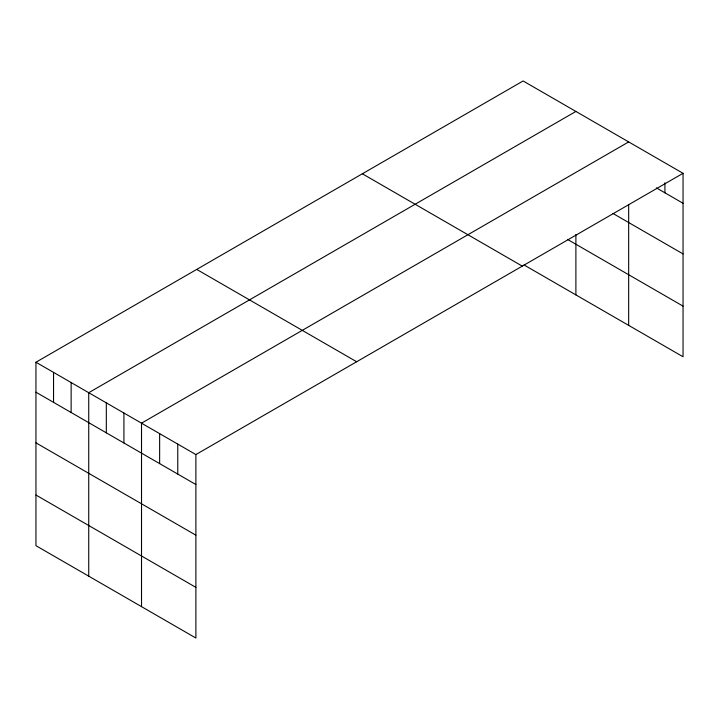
<?xml version="1.0" encoding="UTF-8"?>
<svg xmlns="http://www.w3.org/2000/svg" width="719" height="719" viewBox="0 0 719 719"><rect width="100%" height="100%" fill="white"/><g stroke="black" fill="none" stroke-linecap="round" stroke-linejoin="round"><path stroke-width="1.08" d="M35.95 362.232L195.892 454.57L195.892 638.032L35.95 545.685L35.95 362.232L523.108 80.968L683.05 173.315L683.05 356.768L524.034 264.96M575.892 111.445L88.734 392.7L88.734 576.162M628.667 141.922L141.517 423.176L141.517 606.629M195.892 454.57L683.05 173.315M656.339 187.857L683.05 203.279M612.93 213.444L683.05 253.933M567.552 239.436L683.05 306.123M362.349 173.782L522.291 266.129M196.709 269.409L356.651 361.756M35.95 392.197L195.892 484.543M35.95 442.85L195.892 535.188M35.95 495.031L195.892 587.378M664.922 182.824L664.922 192.818M628.667 204.915L628.667 325.374M575.892 234.466L575.892 294.898M177.764 444.108L177.764 474.073M159.636 433.638L159.636 463.611M123.92 413.021L123.92 442.985M106.322 402.856L106.322 432.829M71.136 382.544L71.136 412.508M53.548 372.388L53.548 402.352"/></g></svg>
